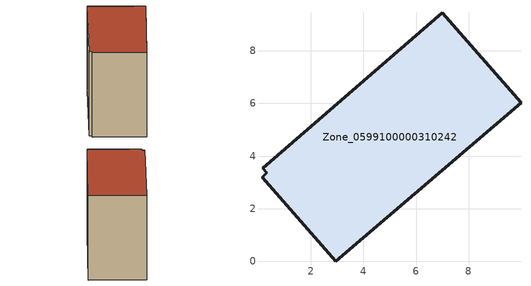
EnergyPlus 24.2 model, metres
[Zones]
Zone_0599100000310242
 floor ground (C_G): 0.15,3.21 0.32,3.36 0.18,3.53 7,9.45 9.99,6.03 2.95,0 z0
 wall outside (C_F): 9.99,6.03 7,9.45 0.18,3.53 0.32,3.36 0.15,3.21 2.95,0 9.99,6.03 z0:7.11
 roof outside (C_R): 0.32,3.36 0.15,3.21 2.95,0 9.99,6.03 7,9.45 0.18,3.53 z7.11
[BUILDING]
Pand.0599100000310242: North Axis=0; Terrain=City; Loads Convergence Tolerance Value=0.04; Temperature Convergence Tolerance Value=0.4; Solar Distribution=FullExterior; Maximum Number of Warmup Days=25; Minimum Number of Warmup Days=1
[Site:Location]
Rotterdam.The.Hague.AP_ZH_NLD Design_Conditions: Latitude=51.96; Longitude=4.45; Time Zone=1; Elevation=-4.5
[SITE:GROUNDTEMPERATURE:BUILDINGSURFACE]
18, 18, 18, 18, 18, 18, 18, 18, 18, 18, 18, 18
[MATERIAL] Thermal Absorptance=0.9; Solar Absorptance=0.7; Visible Absorptance=0.7
Name | Roughness | Thickness | Conductivity | Density | Specific Heat
G.TI.1946 | MediumSmooth | 0.15 | 1 | 540 | 1210
F.TI.1946 | Rough | 0.3 | 0.857143 | 1920 | 840
R.TI.1946 | MediumRough | 0.2 | 0.1 | 1500 | 1000
[CONSTRUCTION]
C_G: G.TI.1946
C_F: F.TI.1946
C_R: R.TI.1946
[ZONE]
Zone_0599100000310242: Type=1; Multiplier=1; Ceiling Height=Autocalculate; Volume=Autocalculate; Floor Area=autocalculate; Part of Total Floor Area=Yes
[ZONEINFILTRATION:DESIGNFLOWRATE]
Infil_Zone_0599100000310242: Zone or ZoneList or Space or SpaceList=Zone_0599100000310242; Schedule=AlwaysOn; Design Flow Rate Calculation Method=Flow/Area; Flow Rate per Floor Area=0.003; Constant Term Coefficient=1; Temperature Term Coefficient=0; Velocity Term Coefficient=0; Velocity Squared Term Coefficient=0
[HVACTEMPLATE:ZONE:IDEALLOADSAIRSYSTEM]
Zone_0599100000310242: Maximum Heating Supply Air Temperature=50; Minimum Cooling Supply Air Temperature=13; Maximum Heating Supply Air Humidity Ratio=0.0156; Minimum Cooling Supply Air Humidity Ratio=0.0077; Heating Limit=NoLimit; Cooling Limit=NoLimit; Dehumidification Control Type=ConstantSensibleHeatRatio; Cooling Sensible Heat Ratio=0.7; Dehumidification Setpoint=60; Humidification Control Type=None; Humidification Setpoint=30; Outdoor Air Method=None; Outdoor Air Flow Rate per Person=0.00944; Outdoor Air Flow Rate per Zone Floor Area=0; Outdoor Air Flow Rate per Zone=0; Demand Controlled Ventilation Type=None; Outdoor Air Economizer Type=NoEconomizer; Heat Recovery Type=None; Sensible Heat Recovery Effectiveness=0.7; Latent Heat Recovery Effectiveness=0.65
[ZONECONTROL:THERMOSTAT]
ThermostatControl_Zone_0599100000310242: Zone or ZoneList=Zone_0599100000310242; Control Type Schedule=DualSetpointControlType; Control 1=Thermostat_Zone_0599100000310242; Temperature Difference Between Cutout And Setpoint=0
[THERMOSTATSETPOINT:DUALSETPOINT]
Thermostat_Zone_0599100000310242: Heating Setpoint Temperature Schedule=HeatingSetpoint_Zone_0599100000310242; Cooling Setpoint Temperature Schedule=CoolingSetpoint_Zone_0599100000310242
[SCHEDULE:COMPACT]
HeatingSetpoint_Zone_0599100000310242: Through: 12/31, For: AllDays, Until: 24:00, 21
CoolingSetpoint_Zone_0599100000310242: Through: 12/31, For: AllDays, Until: 24:00, 24
DualSetpointControlType: Through: 12/31, For: AllDays, Until: 24:00, 4
AlwaysOn: Through: 12/31, For: AllDays, Until: 24:00, 1
